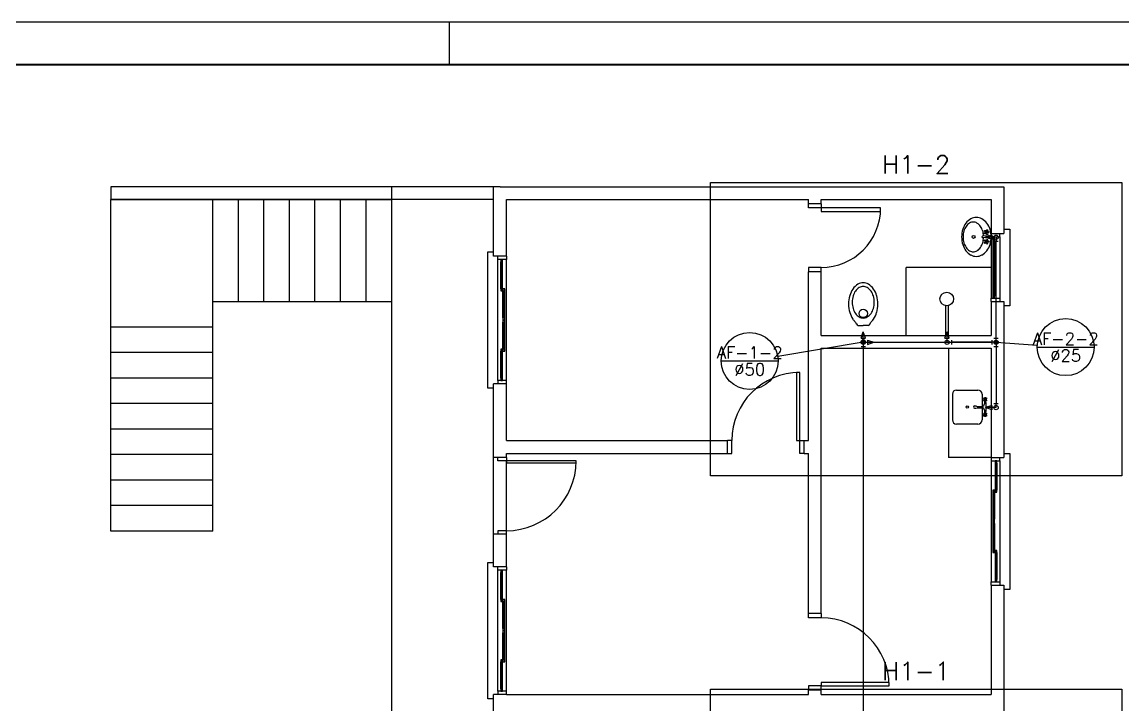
# Model space of a CAD drawing. Extents: x 241 to 398, y 106 to 179.
# Drawn here: x 295.3 to 308.23, y 132.27 to 140.29 of the extents above; entities that cross this region are included whole.
import ezdxf
from ezdxf.enums import TextEntityAlignment as Align

# ---------------------------------------------------------------- set-up
doc = ezdxf.new("R2010")
doc.units = 0
doc.layers.get('0').update_dxf_attribs({"linetype": 'CONTINUOUS'})
for name, color, linetype in [('AF-COLUNAS', 4, 'CONTINUOUS'), ('AF-CONEXÕES_DETALHE', 9, 'CONTINUOUS'), ('AF-INDICAÇÃO_COLUNA', 5, 'CONTINUOUS'), ('AF-TEXTOS_COLUNA', 7, 'CONTINUOUS'), ('AF-TUBOS_DETALHE', 4, 'CONTINUOUS'), ('ALVVISTA', 8, 'CONTINUOUS'), ('DI-DETALHES', 1, 'CONTINUOUS')]:
    doc.layers.add(name, color=color, linetype=linetype)
doc.styles.add('ARIAL', font='romans.shx')

msp = doc.modelspace()

# ---------------------------------------------------------------- linework, layer by layer
for p, q in [((281.2632, 140.2921), (318.8764, 140.2921)), ((300.3198, 140.2921), (300.3198, 139.7921))]:
    msp.add_line(p, q)
at = {"const_width": 0.0236}
msp.add_lwpolyline([(281.7632, 139.7921), (318.3764, 139.7921), (318.3764, 106.0821), (281.7632, 106.0821)], close=True, dxfattribs=at)
at = {"layer": 'AF-COLUNAS', "linetype": 'Continuous'}
for p, q in [((305.1635, 136.4758), (305.2135, 136.4758)), ((305.1885, 136.5258), (305.1885, 136.4758)), ((305.1885, 136.5258), (305.2385, 136.5258)), ((305.2385, 136.5508), (305.3135, 136.5258)), ((305.2385, 136.5508), (305.2385, 136.5008)), ((305.2385, 136.5008), (305.3135, 136.5258)), ((306.7005, 136.5508), (306.7005, 136.5008)), ((306.7505, 136.5258), (306.7005, 136.5258))]:
    msp.add_line(p, q, dxfattribs=at)
at = {"layer": 'AF-COLUNAS', "const_width": 0.025}
for points in [[(305.176, 136.5258, 1), (305.201, 136.5258, 1)], [(306.738, 136.5258, 1), (306.763, 136.5258, 1)]]:
    msp.add_lwpolyline(points, format="xyb", close=True, dxfattribs=at)
at = {"layer": 'AF-CONEXÕES_DETALHE', "linetype": 'Continuous'}
for p, q in [((306.7004, 137.7858), (306.6254, 137.7608)), ((306.7004, 137.7358), (306.6254, 137.7608)), ((306.7504, 137.7608), (306.6254, 137.7608)), ((306.7004, 137.7858), (306.7004, 137.7358)), ((306.7504, 137.7608), (306.7504, 137.7108)), ((306.7754, 137.7108), (306.7254, 137.7108)), ((305.1635, 136.5757), (305.1885, 136.6507)), ((305.1635, 136.5757), (305.2135, 136.5757)), ((305.2135, 136.5757), (305.1885, 136.6507)), ((305.1885, 136.5257), (305.1885, 136.6507)), ((306.149, 136.5757), (306.174, 136.6507)), ((306.149, 136.5757), (306.199, 136.5757)), ((306.199, 136.5757), (306.174, 136.6507)), ((306.174, 136.5257), (306.174, 136.6507)), ((306.7253, 136.5757), (306.7753, 136.5757)), ((306.7505, 136.5257), (306.7505, 136.5757)), ((306.174, 136.5257), (306.224, 136.5257)), ((306.224, 136.5507), (306.224, 136.5007)), ((306.7005, 136.5507), (306.7005, 136.5007)), ((306.7505, 136.5257), (306.7005, 136.5257)), ((306.7255, 136.4757), (306.7755, 136.4757)), ((306.7505, 136.5257), (306.7505, 136.4757)), ((306.7255, 135.8078), (306.7755, 135.8078)), ((306.7505, 135.7578), (306.7505, 135.8078)), ((306.7005, 135.7828), (306.6255, 135.7578)), ((306.7005, 135.7328), (306.6255, 135.7578)), ((306.7505, 135.7578), (306.6255, 135.7578)), ((306.7005, 135.7828), (306.7005, 135.7328))]:
    msp.add_line(p, q, dxfattribs=at)
for centre in [(306.7504, 137.7608), (306.7504, 137.7608), (305.188, 136.5301), (305.1885, 136.5257), (305.1885, 136.5257), (306.174, 136.5257), (306.174, 136.5257), (306.174, 136.5257), (306.7505, 136.5257), (306.7505, 136.5257), (306.7505, 136.5257), (306.7505, 135.7578), (306.7505, 135.7578)]:
    msp.add_circle(centre, 0.025, dxfattribs=at)
at = {"layer": 'AF-INDICAÇÃO_COLUNA'}
for p, q in [((305.1885, 136.5258), (304.1836, 136.3607)), ((306.7505, 136.5258), (307.2341, 136.4922)), ((307.2333, 136.469), (307.9033, 136.469)), ((303.5181, 136.3064), (304.1881, 136.3064))]:
    msp.add_line(p, q, dxfattribs=at)
for centre in [(307.5683, 136.469), (303.8531, 136.3064)]:
    msp.add_circle(centre, 0.335, dxfattribs=at)
at = {"layer": 'AF-TUBOS_DETALHE'}
for p, q in [((306.7504, 137.7608), (306.7504, 137.7608)), ((306.7505, 136.5757), (306.7504, 137.7108)), ((305.1885, 136.5257), (305.188, 136.5301)), ((305.1885, 136.5258), (305.1885, 136.5257)), ((305.1885, 136.5257), (305.1885, 136.5257)), ((305.1885, 136.4758), (305.1885, 130.6199)), ((305.2385, 136.5258), (306.7005, 136.5258)), ((306.174, 136.5257), (306.174, 136.5257)), ((306.174, 136.5257), (306.174, 136.5257)), ((306.7005, 136.5257), (306.224, 136.5257)), ((306.7505, 136.5258), (306.7505, 136.5257)), ((306.7505, 136.5257), (306.7505, 136.5257)), ((306.7505, 136.5257), (306.7505, 136.5257)), ((306.7505, 136.4757), (306.7505, 135.8078)), ((306.7505, 135.7578), (306.7505, 135.7578))]:
    msp.add_line(p, q, dxfattribs=at)
at = {"layer": 'ALVVISTA'}
for p, q in [((299.643, 138.3551), (296.343, 138.3551)), ((296.343, 138.3551), (296.343, 138.2051)), ((299.643, 138.3551), (299.643, 108.3556)), ((300.918, 138.3551), (299.643, 138.3551)), ((299.643, 138.3551), (299.643, 138.2051)), ((300.843, 137.5376), (300.843, 138.3551)), ((300.918, 138.3551), (304.618, 138.3551)), ((304.618, 138.3551), (306.843, 138.3551)), ((306.843, 138.3551), (306.843, 137.8051)), ((296.343, 138.2051), (297.543, 138.2051)), ((299.643, 138.2051), (296.343, 138.2051)), ((296.343, 136.7051), (296.343, 138.2051)), ((297.543, 137.0051), (297.543, 138.2051)), ((297.543, 138.2051), (297.843, 138.2051)), ((297.843, 138.2051), (298.143, 138.2051)), ((297.843, 137.0051), (297.843, 138.2051)), ((298.143, 137.0051), (298.143, 138.2051)), ((298.143, 138.2051), (298.443, 138.2051)), ((298.443, 137.0051), (298.443, 138.2051)), ((298.443, 138.2051), (298.743, 138.2051)), ((298.743, 138.2051), (299.043, 138.2051)), ((298.743, 137.0051), (298.743, 138.2051)), ((299.043, 137.0051), (299.043, 138.2051)), ((299.043, 138.2051), (299.343, 138.2051)), ((299.343, 137.0051), (299.343, 138.2051)), ((299.343, 138.2051), (299.643, 138.2051)), ((300.843, 138.2051), (299.643, 138.2051)), ((300.993, 138.2051), (304.543, 138.2051)), ((300.993, 137.5376), (300.993, 138.2051)), ((304.543, 138.1551), (304.543, 138.2051)), ((304.693, 138.1551), (304.543, 138.1551)), ((304.543, 138.1051), (304.543, 138.1551)), ((304.693, 138.2051), (306.6925, 138.2051)), ((304.693, 138.1551), (304.693, 138.2051)), ((304.693, 138.1551), (304.693, 138.1051)), ((306.6925, 138.2051), (306.6925, 137.8051)), ((304.693, 138.1051), (304.543, 138.1051)), ((305.393, 138.1051), (304.693, 138.1051)), ((304.693, 138.1051), (304.693, 138.0651)), ((304.693, 138.0651), (305.393, 138.0651)), ((305.393, 138.0651), (305.393, 138.1051)), ((306.843, 137.8551), (306.9125, 137.8551)), ((306.9125, 137.8551), (306.9125, 136.9551)), ((306.6595, 137.7796), (306.59, 137.7731)), ((306.6595, 137.7501), (306.59, 137.7571)), ((306.6245, 137.8286), (306.632, 137.8231)), ((306.6245, 137.8131), (306.632, 137.8186)), ((306.6265, 137.8311), (306.634, 137.8256)), ((306.6265, 137.8106), (306.634, 137.8161)), ((306.6415, 137.8361), (306.6385, 137.8271)), ((306.6415, 137.8056), (306.6385, 137.8146)), ((306.644, 137.8351), (306.6415, 137.8261)), ((306.644, 137.8066), (306.6415, 137.8156)), ((306.6535, 137.8221), (306.644, 137.8221)), ((306.6535, 137.8196), (306.644, 137.8196)), ((306.6925, 137.8051), (306.843, 137.8051)), ((306.6925, 137.8051), (306.6925, 137.7651)), ((306.6925, 137.7651), (306.6925, 137.0451)), ((306.6925, 137.7651), (306.7925, 137.7651)), ((306.713, 137.7651), (306.713, 137.7401)), ((306.733, 137.7651), (306.713, 137.7651)), ((306.713, 137.7401), (306.713, 137.0701)), ((306.713, 137.7401), (306.733, 137.7401)), ((306.723, 137.7401), (306.723, 137.0701)), ((306.733, 137.7401), (306.733, 137.7651)), ((306.733, 137.7401), (306.733, 137.0701)), ((306.7925, 137.7651), (306.7925, 137.8051)), ((306.7925, 137.7651), (306.7925, 137.0451)), ((306.6245, 137.7171), (306.632, 137.7116)), ((306.6245, 137.7016), (306.632, 137.7071)), ((306.6265, 137.7196), (306.634, 137.7141)), ((306.6265, 137.6991), (306.634, 137.7046)), ((306.6415, 137.7246), (306.6385, 137.7156)), ((306.6415, 137.6941), (306.6385, 137.7031)), ((306.644, 137.7236), (306.6415, 137.7146)), ((306.644, 137.6951), (306.6415, 137.7041)), ((306.6535, 137.7106), (306.644, 137.7106)), ((306.6535, 137.7081), (306.644, 137.7081)), ((300.773, 135.9876), (300.773, 137.5876)), ((300.773, 137.5876), (300.843, 137.5876)), ((300.993, 137.5376), (300.843, 137.5376)), ((300.893, 137.4976), (300.893, 137.5376)), ((300.893, 136.0776), (300.893, 137.4976)), ((300.993, 137.4976), (300.893, 137.4976)), ((300.928, 137.4976), (300.928, 137.4726)), ((300.948, 137.4976), (300.928, 137.4976)), ((300.928, 137.1551), (300.928, 137.4726)), ((300.928, 137.4726), (300.948, 137.4726)), ((300.938, 137.1551), (300.938, 137.4726)), ((300.948, 137.4726), (300.948, 137.4976)), ((300.948, 137.1551), (300.948, 137.4726)), ((300.993, 137.5376), (300.993, 137.4976)), ((300.993, 136.0776), (300.993, 137.4976)), ((304.693, 137.4051), (304.543, 137.4051)), ((304.543, 137.4051), (304.543, 137.3551)), ((304.543, 136.5301), (304.543, 137.3551)), ((304.693, 137.3551), (304.543, 137.3551)), ((304.693, 137.3551), (304.693, 137.4051)), ((304.693, 136.6051), (304.693, 137.3551)), ((306.6925, 137.4051), (305.693, 137.4051)), ((305.693, 136.6051), (305.693, 137.4051)), ((300.928, 137.1551), (300.928, 137.1301)), ((300.948, 137.1551), (300.928, 137.1551)), ((300.928, 137.1301), (300.948, 137.1301)), ((300.948, 137.1301), (300.948, 137.1551)), ((300.973, 137.1551), (300.953, 137.1551)), ((300.953, 137.1551), (300.953, 137.1301)), ((300.953, 136.8126), (300.953, 137.1301)), ((300.953, 137.1301), (300.973, 137.1301)), ((300.963, 136.8126), (300.963, 137.1301)), ((300.973, 137.1301), (300.973, 137.1551)), ((300.973, 136.8126), (300.973, 137.1301)), ((297.543, 137.0051), (297.843, 137.0051)), ((297.543, 137.0051), (297.543, 137.0051)), ((297.543, 136.7051), (297.543, 137.0051)), ((297.843, 137.0051), (298.143, 137.0051)), ((298.143, 137.0051), (298.443, 137.0051)), ((298.443, 137.0051), (298.743, 137.0051)), ((298.743, 137.0051), (299.043, 137.0051)), ((299.043, 137.0051), (299.343, 137.0051)), ((299.343, 137.0051), (299.643, 137.0051)), ((306.155, 136.9551), (306.155, 136.6051)), ((306.185, 136.9551), (306.185, 136.6051)), ((306.6925, 137.0051), (306.6925, 137.0451)), ((306.6925, 137.0451), (306.7925, 137.0451)), ((306.6925, 137.0051), (306.843, 137.0051)), ((306.6925, 137.0051), (306.6925, 136.6051)), ((306.713, 137.0701), (306.713, 137.0451)), ((306.733, 137.0701), (306.713, 137.0701)), ((306.713, 137.0451), (306.733, 137.0451)), ((306.733, 137.0451), (306.733, 137.0701)), ((306.7925, 137.0451), (306.7925, 137.0051)), ((306.843, 137.0051), (306.843, 136.5301)), ((306.9125, 136.9551), (306.843, 136.9551)), ((297.543, 136.7051), (296.343, 136.7051)), ((296.343, 136.4051), (296.343, 136.7051)), ((297.543, 136.4051), (297.543, 136.7051)), ((300.973, 136.8126), (300.953, 136.8126)), ((300.953, 136.8126), (300.953, 136.7876)), ((300.973, 136.7876), (300.953, 136.7876)), ((300.953, 136.7876), (300.973, 136.7876)), ((300.953, 136.7876), (300.953, 136.7626)), ((300.953, 136.7626), (300.973, 136.7626)), ((300.953, 136.4451), (300.953, 136.7626)), ((300.963, 136.4451), (300.963, 136.7626)), ((300.973, 136.7876), (300.973, 136.8126)), ((300.973, 136.7626), (300.973, 136.7876)), ((300.973, 136.4451), (300.973, 136.7626)), ((305.1285, 136.7251), (305.188, 136.7251)), ((305.2475, 136.7251), (305.188, 136.7251)), ((304.693, 136.6051), (306.6925, 136.6051)), ((300.928, 136.4451), (300.928, 136.4201)), ((300.948, 136.4451), (300.928, 136.4451)), ((300.948, 136.4201), (300.948, 136.4451)), ((300.973, 136.4451), (300.953, 136.4451)), ((300.953, 136.4451), (300.953, 136.4201)), ((300.973, 136.4201), (300.973, 136.4451)), ((304.543, 135.3701), (304.543, 136.5301)), ((304.693, 135.2951), (304.693, 136.4551)), ((304.693, 136.4551), (306.6925, 136.4551)), ((306.1925, 136.4551), (306.1925, 135.1701)), ((306.6925, 136.4551), (306.6925, 135.1701)), ((306.843, 136.5301), (306.843, 135.1701)), ((296.343, 136.1051), (296.343, 136.4051)), ((297.543, 136.4051), (296.343, 136.4051)), ((297.543, 136.1051), (297.543, 136.4051)), ((300.928, 136.1026), (300.928, 136.4201)), ((300.928, 136.4201), (300.948, 136.4201)), ((300.938, 136.1026), (300.938, 136.4201)), ((300.948, 136.1026), (300.948, 136.4201)), ((300.953, 136.4201), (300.973, 136.4201)), ((297.543, 136.1051), (296.343, 136.1051)), ((296.343, 135.8051), (296.343, 136.1051)), ((297.543, 135.8051), (297.543, 136.1051)), ((300.993, 136.0776), (300.893, 136.0776)), ((300.893, 136.0776), (300.893, 136.0376)), ((300.928, 136.1026), (300.928, 136.0776)), ((300.948, 136.1026), (300.928, 136.1026)), ((300.928, 136.0776), (300.948, 136.0776)), ((300.948, 136.0776), (300.948, 136.1026)), ((300.993, 136.0376), (300.993, 136.0776)), ((304.403, 136.1701), (304.403, 135.3701)), ((304.443, 136.1701), (304.403, 136.1701)), ((304.443, 135.3701), (304.443, 136.1701)), ((300.843, 135.9876), (300.773, 135.9876)), ((300.843, 135.2951), (300.843, 136.0376)), ((300.993, 136.0376), (300.843, 136.0376)), ((300.993, 135.3701), (300.993, 136.0376)), ((306.2865, 135.9641), (306.536, 135.9641)), ((297.543, 135.8051), (296.343, 135.8051)), ((296.343, 135.5051), (296.343, 135.8051)), ((297.543, 135.5051), (297.543, 135.8051)), ((306.2365, 135.9141), (306.2365, 135.6141)), ((306.586, 135.9141), (306.586, 135.7726)), ((306.608, 135.8601), (306.614, 135.8546)), ((306.614, 135.8546), (306.608, 135.8486)), ((306.6135, 135.8376), (306.6135, 135.8021)), ((306.615, 135.8671), (306.621, 135.8616)), ((306.621, 135.8471), (306.615, 135.8416)), ((306.621, 135.8616), (306.6265, 135.8671)), ((306.621, 135.8471), (306.6265, 135.8416)), ((306.628, 135.8546), (306.634, 135.8606)), ((306.628, 135.8546), (306.634, 135.8486)), ((306.498, 135.7796), (306.513, 135.7796)), ((306.498, 135.7496), (306.513, 135.7496)), ((306.513, 135.7796), (306.528, 135.7721)), ((306.513, 135.7496), (306.528, 135.7571)), ((306.528, 135.7721), (306.5835, 135.7721)), ((306.528, 135.7571), (306.5835, 135.7571)), ((306.586, 135.7571), (306.586, 135.6141)), ((306.608, 135.6801), (306.6135, 135.6746)), ((306.6135, 135.6746), (306.608, 135.6686)), ((306.6135, 135.7271), (306.6135, 135.6911)), ((306.615, 135.6871), (306.621, 135.6816)), ((306.621, 135.6671), (306.615, 135.6616)), ((306.621, 135.6816), (306.6265, 135.6871)), ((306.621, 135.6671), (306.6265, 135.6616)), ((306.628, 135.6746), (306.634, 135.6806)), ((306.628, 135.6746), (306.6335, 135.6686)), ((306.536, 135.5641), (306.2865, 135.5641)), ((297.543, 135.5051), (296.343, 135.5051)), ((296.343, 135.2051), (296.343, 135.5051)), ((297.543, 135.2051), (297.543, 135.5051)), ((300.843, 135.1701), (300.843, 135.2951)), ((300.993, 135.3701), (303.593, 135.3701)), ((303.643, 135.3701), (303.593, 135.3701)), ((303.593, 135.2201), (303.593, 135.3701)), ((303.643, 135.2201), (303.643, 135.3701)), ((304.403, 135.3701), (304.443, 135.3701)), ((304.443, 135.3701), (304.493, 135.3701)), ((304.443, 135.2201), (304.443, 135.3701)), ((304.493, 135.3701), (304.543, 135.3701)), ((304.493, 135.2201), (304.493, 135.3701)), ((304.693, 133.3351), (304.693, 135.2951)), ((297.543, 135.2051), (296.343, 135.2051)), ((296.343, 134.9051), (296.343, 135.2051)), ((297.543, 134.9051), (297.543, 135.2051)), ((300.843, 134.2701), (300.843, 135.1701)), ((300.993, 135.1701), (300.843, 135.1701)), ((300.843, 135.1701), (300.843, 135.1701)), ((300.893, 135.1301), (300.893, 135.1701)), ((300.993, 135.2201), (303.593, 135.2201)), ((300.993, 135.1701), (300.993, 135.2201)), ((300.993, 135.1701), (300.993, 135.1301)), ((303.593, 135.2201), (303.643, 135.2201)), ((304.493, 135.2201), (304.443, 135.2201)), ((304.493, 135.2201), (304.543, 135.2201)), ((304.543, 133.3351), (304.543, 135.2201)), ((306.6925, 135.1701), (306.1925, 135.1701)), ((306.6925, 135.1701), (306.6925, 135.1301)), ((306.6925, 135.1701), (306.843, 135.1701)), ((306.7925, 135.1301), (306.7925, 135.1701)), ((306.843, 135.2201), (306.9125, 135.2201)), ((306.9125, 135.2201), (306.9125, 133.6201)), ((300.993, 135.1301), (300.893, 135.1301)), ((301.813, 135.1301), (300.993, 135.1301)), ((300.993, 134.3101), (300.993, 135.1301)), ((300.993, 135.1301), (300.993, 135.1101)), ((300.993, 135.1101), (301.813, 135.1101)), ((301.813, 135.1101), (301.813, 135.1301)), ((306.6925, 135.1301), (306.6925, 133.7101)), ((306.6925, 135.1301), (306.7925, 135.1301)), ((306.738, 135.1301), (306.738, 135.1051)), ((306.7575, 135.1301), (306.738, 135.1301)), ((306.738, 135.1051), (306.738, 134.7876)), ((306.738, 135.1051), (306.7575, 135.1051)), ((306.748, 135.1051), (306.748, 134.7876)), ((306.7575, 135.1051), (306.7575, 135.1301)), ((306.7575, 135.1051), (306.7575, 134.7876)), ((306.7925, 135.1301), (306.7925, 133.7101)), ((297.543, 134.9051), (296.343, 134.9051)), ((296.343, 134.6051), (296.343, 134.9051)), ((297.543, 134.6051), (297.543, 134.9051)), ((306.713, 134.7876), (306.713, 134.7626)), ((306.733, 134.7876), (306.713, 134.7876)), ((306.713, 134.7626), (306.733, 134.7626)), ((306.713, 134.7626), (306.713, 134.4451)), ((306.723, 134.7626), (306.723, 134.4451)), ((306.733, 134.7626), (306.733, 134.7876)), ((306.733, 134.7626), (306.733, 134.4451)), ((306.7575, 134.7876), (306.738, 134.7876)), ((306.738, 134.7876), (306.738, 134.7626)), ((306.738, 134.7626), (306.7575, 134.7626)), ((306.7575, 134.7626), (306.7575, 134.7876)), ((297.543, 134.6051), (296.343, 134.6051)), ((296.343, 134.3051), (296.343, 134.6051)), ((297.543, 134.3051), (297.543, 134.6051)), ((306.733, 134.4451), (306.713, 134.4451)), ((306.713, 134.4451), (306.713, 134.4201)), ((306.713, 134.4201), (306.733, 134.4201)), ((306.713, 134.4201), (306.713, 134.3951)), ((306.733, 134.4201), (306.713, 134.4201)), ((306.713, 134.3951), (306.713, 134.0776)), ((306.713, 134.3951), (306.733, 134.3951)), ((306.723, 134.3951), (306.723, 134.0776)), ((306.733, 134.4201), (306.733, 134.4451)), ((306.733, 134.3951), (306.733, 134.4201)), ((306.733, 134.3951), (306.733, 134.0776)), ((297.543, 134.3051), (296.343, 134.3051)), ((300.993, 134.2701), (300.843, 134.2701)), ((300.843, 134.2701), (300.843, 134.2701)), ((300.843, 133.8851), (300.843, 134.2701)), ((300.993, 134.3101), (300.893, 134.3101)), ((300.893, 134.3101), (300.893, 134.2701)), ((300.993, 134.2701), (300.993, 134.3101)), ((300.993, 133.8851), (300.993, 134.2701)), ((306.733, 134.0776), (306.713, 134.0776)), ((306.713, 134.0776), (306.713, 134.0526)), ((306.713, 134.0526), (306.733, 134.0526)), ((306.733, 134.0526), (306.733, 134.0776)), ((306.738, 134.0776), (306.738, 134.0526)), ((306.7575, 134.0776), (306.738, 134.0776)), ((306.738, 134.0526), (306.7575, 134.0526)), ((306.738, 134.0526), (306.738, 133.7351)), ((306.748, 134.0526), (306.748, 133.7351)), ((306.7575, 134.0526), (306.7575, 134.0776)), ((306.7575, 134.0526), (306.7575, 133.7351)), ((300.773, 132.3351), (300.773, 133.9351)), ((300.773, 133.9351), (300.843, 133.9351)), ((300.993, 133.8851), (300.843, 133.8851)), ((300.893, 133.8451), (300.893, 133.8851)), ((300.993, 133.8851), (300.993, 133.8451)), ((300.893, 132.4251), (300.893, 133.8451)), ((300.993, 133.8451), (300.893, 133.8451)), ((300.928, 133.8451), (300.928, 133.8201)), ((300.948, 133.8451), (300.928, 133.8451)), ((300.928, 133.5026), (300.928, 133.8201)), ((300.928, 133.8201), (300.948, 133.8201)), ((300.938, 133.5026), (300.938, 133.8201)), ((300.948, 133.8201), (300.948, 133.8451)), ((300.948, 133.5026), (300.948, 133.8201)), ((300.993, 132.4251), (300.993, 133.8451)), ((306.7575, 133.7351), (306.738, 133.7351)), ((306.738, 133.7351), (306.738, 133.7101)), ((306.7575, 133.7101), (306.7575, 133.7351)), ((306.6925, 133.6701), (306.6925, 133.7101)), ((306.6925, 133.7101), (306.7925, 133.7101)), ((306.6925, 133.6701), (306.6925, 132.3851)), ((306.6925, 133.6701), (306.843, 133.6701)), ((306.738, 133.7101), (306.7575, 133.7101)), ((306.7925, 133.7101), (306.7925, 133.6701)), ((306.843, 133.6701), (306.843, 132.3101)), ((306.9125, 133.6201), (306.843, 133.6201)), ((300.928, 133.5026), (300.928, 133.4776)), ((300.948, 133.5026), (300.928, 133.5026)), ((300.928, 133.4776), (300.948, 133.4776)), ((300.948, 133.4776), (300.948, 133.5026)), ((300.973, 133.5026), (300.953, 133.5026)), ((300.953, 133.5026), (300.953, 133.4776)), ((300.953, 133.4776), (300.973, 133.4776)), ((300.953, 133.1601), (300.953, 133.4776)), ((300.963, 133.1601), (300.963, 133.4776)), ((300.973, 133.4776), (300.973, 133.5026)), ((300.973, 133.1601), (300.973, 133.4776)), ((304.693, 133.3351), (304.543, 133.3351)), ((304.543, 133.2851), (304.543, 133.3351)), ((304.693, 133.3351), (304.693, 133.2851)), ((304.693, 133.2851), (304.543, 133.2851)), ((300.973, 133.1601), (300.953, 133.1601)), ((300.953, 133.1601), (300.953, 133.1351)), ((300.973, 133.1351), (300.953, 133.1351)), ((300.953, 133.1351), (300.973, 133.1351)), ((300.953, 133.1351), (300.953, 133.1101)), ((300.953, 132.7926), (300.953, 133.1101)), ((300.953, 133.1101), (300.973, 133.1101)), ((300.963, 132.7926), (300.963, 133.1101)), ((300.973, 133.1351), (300.973, 133.1601)), ((300.973, 133.1101), (300.973, 133.1351)), ((300.973, 132.7926), (300.973, 133.1101)), ((300.928, 132.7926), (300.928, 132.7676)), ((300.948, 132.7926), (300.928, 132.7926)), ((300.928, 132.4501), (300.928, 132.7676)), ((300.928, 132.7676), (300.948, 132.7676)), ((300.938, 132.4501), (300.938, 132.7676)), ((300.948, 132.7676), (300.948, 132.7926)), ((300.948, 132.4501), (300.948, 132.7676)), ((300.973, 132.7926), (300.953, 132.7926)), ((300.953, 132.7926), (300.953, 132.7676)), ((300.953, 132.7676), (300.973, 132.7676)), ((300.973, 132.7676), (300.973, 132.7926)), ((300.993, 132.4251), (300.893, 132.4251)), ((300.893, 132.4251), (300.893, 132.3851)), ((300.928, 132.4501), (300.928, 132.4251)), ((300.948, 132.4501), (300.928, 132.4501)), ((300.928, 132.4251), (300.948, 132.4251)), ((300.948, 132.4251), (300.948, 132.4501)), ((300.993, 132.3851), (300.993, 132.4251)), ((304.693, 132.4851), (304.543, 132.4851)), ((304.543, 132.4851), (304.543, 132.4351)), ((304.693, 132.4351), (304.543, 132.4351)), ((304.543, 132.3851), (304.543, 132.4351)), ((305.493, 132.5251), (304.693, 132.5251)), ((304.693, 132.5251), (304.693, 132.4851)), ((304.693, 132.4851), (305.493, 132.4851)), ((304.693, 132.4351), (304.693, 132.4851)), ((304.693, 132.3851), (304.693, 132.4351)), ((305.493, 132.4851), (305.493, 132.5251)), ((300.843, 132.3351), (300.773, 132.3351)), ((300.843, 132.3101), (300.843, 132.3851)), ((300.993, 132.3851), (300.843, 132.3851)), ((300.843, 131.5676), (300.843, 132.3101)), ((300.993, 132.3851), (304.543, 132.3851)), ((300.993, 132.3851), (300.993, 132.3851)), ((304.693, 132.3851), (306.6925, 132.3851)), ((306.843, 132.3101), (306.843, 131.8351))]:
    msp.add_line(p, q, dxfattribs=at)
for centre, radius in [((306.4855, 137.7651), 0.0175), ((306.6195, 137.8341), 0.00738), ((306.6195, 137.8076), 0.00738), ((306.6195, 137.7226), 0.00738), ((306.638, 137.8206), 0.00633), ((306.645, 137.8426), 0.00738), ((306.645, 137.7991), 0.00738), ((306.645, 137.7311), 0.00738), ((306.6605, 137.8206), 0.00738), ((306.6195, 137.6961), 0.00738), ((306.638, 137.7096), 0.00633), ((306.645, 137.6876), 0.00738), ((306.6605, 137.7096), 0.00738), ((306.17, 137.0351), 0.08), ((305.188, 136.8656), 0.0493), ((306.609, 135.8661), 0.0062), ((306.609, 135.8426), 0.0062), ((306.621, 135.8546), 0.00507), ((306.6325, 135.8426), 0.0062), ((306.633, 135.8666), 0.0062), ((306.4115, 135.7641), 0.0143), ((306.609, 135.6861), 0.0062), ((306.609, 135.6626), 0.0062), ((306.621, 135.6746), 0.00507), ((306.6325, 135.6866), 0.0062), ((306.6325, 135.6626), 0.0062)]:
    msp.add_circle(centre, radius, dxfattribs=at)
for centre, radius, start, end in [((304.693, 138.1051), 0.7, 270, 0), ((306.5185, 137.8601), 0.1339, 90, 118.5825), ((306.5185, 137.8601), 0.1339, 61.4175, 90), ((306.645, 137.7651), 0.3004, 162.51997, 180), ((306.583, 137.7846), 0.2355, 142.75522, 162.51997), ((306.5495, 137.7836), 0.1854, 145.45543, 164.0842), ((306.5435, 137.8146), 0.1861, 118.5825, 142.75522), ((306.5085, 137.8121), 0.1351, 121.03453, 145.45543), ((306.482, 137.8556), 0.0845, 90, 121.03453), ((306.482, 137.8556), 0.0845, 58.96547, 90), ((306.456, 137.8121), 0.1351, 34.54458, 58.96547), ((306.4145, 137.7836), 0.1854, 15.91581, 34.54458), ((306.4935, 137.8146), 0.1861, 37.24478, 61.4175), ((306.4545, 137.7846), 0.2355, 17.48004, 37.24478), ((306.3925, 137.7651), 0.3004, 0, 17.48004), ((306.645, 137.7651), 0.3004, 180, 197.48004), ((306.615, 137.7651), 0.2533, 164.0842, 180), ((306.615, 137.7651), 0.2533, 180, 195.9158), ((306.591, 137.7651), 0.00813, 95.42869, 264.73569), ((306.3495, 137.7651), 0.2533, 2.10218, 15.91581), ((306.3495, 137.7651), 0.2533, 344.0842, 357.89783), ((306.6605, 137.7651), 0.0148, 264.41656, 95.89136), ((306.3925, 137.7651), 0.3004, 342.51996, 0), ((306.583, 137.7456), 0.2355, 197.48004, 217.24481), ((306.5495, 137.7466), 0.1854, 195.9158, 214.54457), ((306.5435, 137.7156), 0.1861, 217.24481, 241.41751), ((306.5085, 137.7181), 0.1351, 214.54457, 238.96549), ((306.482, 137.6746), 0.0845, 238.96549, 270), ((306.482, 137.6746), 0.0845, 270, 301.03455), ((306.456, 137.7181), 0.1351, 301.03455, 325.45544), ((306.4145, 137.7466), 0.1854, 325.45544, 344.0842), ((306.4935, 137.7156), 0.1861, 298.58249, 322.75525), ((306.4545, 137.7456), 0.2355, 322.75525, 342.51996), ((306.5185, 137.6701), 0.1339, 241.41751, 270), ((306.5185, 137.6701), 0.1339, 270, 298.58249), ((305.2255, 137.0426), 0.1931, 121.03453, 145.45543), ((305.188, 137.1046), 0.1207, 90, 121.03453), ((305.188, 137.1046), 0.1207, 58.96547, 90), ((305.151, 137.0426), 0.1931, 34.54458, 58.96547), ((305.2845, 137.0016), 0.2648, 145.45543, 164.0842), ((305.2565, 137.0161), 0.1957, 145.04204, 163.84988), ((305.2145, 137.0456), 0.1445, 120.646, 145.04204), ((305.188, 137.0906), 0.0924, 90, 120.646), ((305.188, 137.0906), 0.0924, 59.354, 90), ((305.1615, 137.0456), 0.1445, 34.95798, 59.354), ((305.1195, 137.0161), 0.1957, 16.15011, 34.95798), ((305.0915, 137.0016), 0.2648, 15.91581, 34.54458), ((305.378, 136.9751), 0.3619, 164.0842, 180), ((305.378, 136.9751), 0.3619, 180, 195.9158), ((305.323, 136.9971), 0.2648, 163.84988, 180), ((305.323, 136.9971), 0.2648, 180, 196.15013), ((305.053, 136.9971), 0.2648, 0, 16.15011), ((305.053, 136.9971), 0.2648, 343.84988, 0), ((304.9985, 136.9751), 0.3619, 0, 15.91581), ((304.9985, 136.9751), 0.3619, 344.0842, 0), ((305.2845, 136.9486), 0.2648, 195.9158, 214.54457), ((305.2565, 136.9776), 0.1957, 196.15013, 214.95798), ((305.2145, 136.9486), 0.1445, 214.95798, 239.354), ((305.188, 136.9036), 0.0924, 239.354, 270), ((305.188, 136.9036), 0.0924, 270, 300.646), ((305.1615, 136.9486), 0.1445, 300.646, 325.04202), ((305.1195, 136.9776), 0.1957, 325.04202, 343.84988), ((305.0915, 136.9486), 0.2648, 325.45544, 344.0842), ((305.2255, 136.9076), 0.1931, 214.54457, 223.89964), ((304.9705, 136.6671), 0.1576, 27.89368, 42.68741), ((305.1285, 136.7451), 0.02, 186.21104, 270), ((305.2475, 136.7451), 0.02, 270, 353.789), ((305.4055, 136.6671), 0.1576, 137.31259, 152.10634), ((305.151, 136.9076), 0.1931, 316.43506, 325.45544), ((304.443, 135.3701), 0.8, 90, 180), ((306.2865, 135.9141), 0.05, 90, 180), ((306.536, 135.9141), 0.05, 0, 90), ((306.5835, 135.8021), 0.03, 270, 0), ((306.618, 135.8546), 0.0156, 151.28233, 208.71767), ((306.621, 135.8496), 0.0229, 71.72559, 109.7467), ((305.999, 135.7646), 0.6339, 353.3446, 6.65547), ((306.624, 135.8546), 0.0153, 329.57178, 30.42821), ((306.498, 135.7646), 0.015, 90, 270), ((306.5835, 135.7271), 0.03, 0, 90), ((306.618, 135.6746), 0.0156, 151.28233, 208.71767), ((306.6205, 135.6751), 0.0188, 245.24622, 293.3183), ((306.624, 135.6751), 0.0153, 329.57178, 30.42821), ((306.2865, 135.6141), 0.05, 180, 270), ((306.536, 135.6141), 0.05, 270, 0), ((300.993, 135.1301), 0.82, 270, 0), ((304.693, 132.4851), 0.8, 0, 90)]:
    msp.add_arc(centre, radius, start, end, dxfattribs=at)
at = {"layer": 'DI-DETALHES'}
for points in [[(308.2296, 134.9565), (303.3926, 134.9565), (303.3926, 138.4041), (308.2296, 138.4041), (308.2296, 134.9565)], [(308.2296, 129.0006), (303.3926, 129.0006), (303.3926, 132.4483), (308.2296, 132.4483), (308.2296, 129.0006)]]:
    msp.add_lwpolyline(points, dxfattribs=at)

# ---------------------------------------------------------------- texts
at = {"layer": 'AF-TEXTOS_COLUNA', "style": 'ARIAL'}
for s, p in [('AF-2-2', (307.5683, 136.4972)), ('AF-1-2', (303.8531, 136.3346)), ('%%c25', (307.5683, 136.2995)), ('%%c50', (303.8531, 136.1369))]:
    msp.add_text(s, height=0.1412, dxfattribs=at).set_placement(p, align=Align.CENTER)
at = {"layer": 'DI-DETALHES', "style": 'ARIAL'}
for s, p in [('H1-2', (305.8111, 138.51)), ('H1-1', (305.8111, 132.5542))]:
    msp.add_text(s, height=0.2118, dxfattribs=at).set_placement(p, align=Align.CENTER)

doc.saveas('drawing.dxf')
